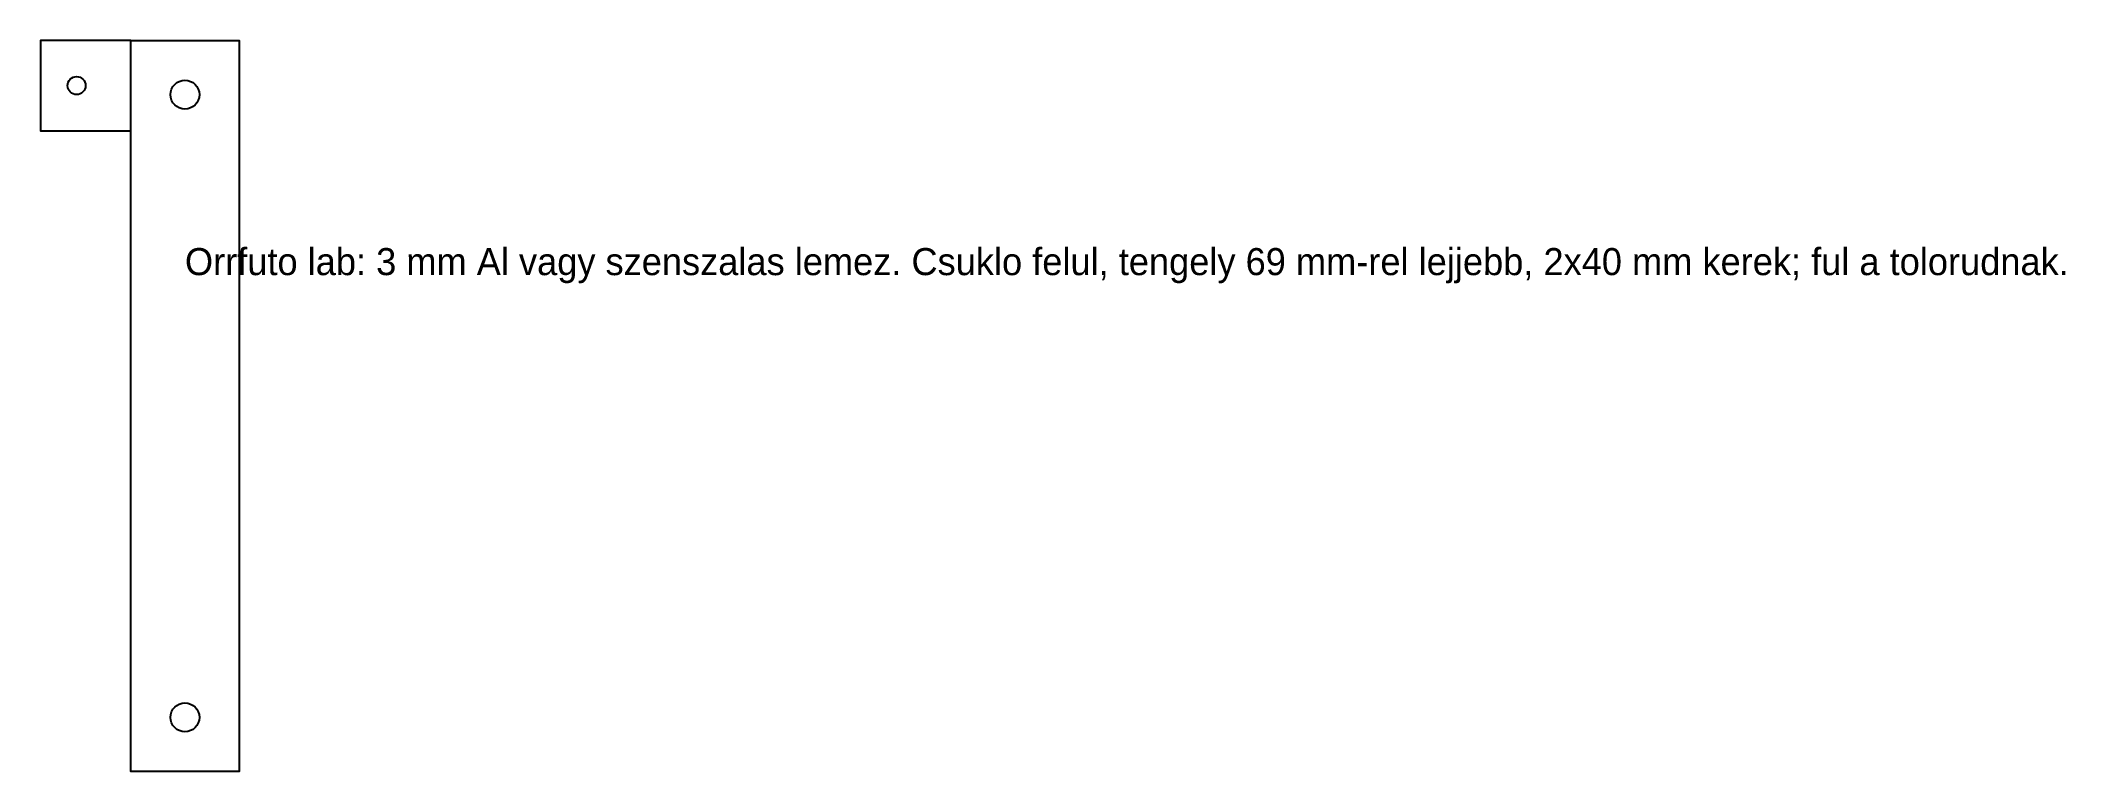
# Model space of a CAD drawing. Header units: millimetres. Extents: x -16 to 208, y -75 to 6.
import ezdxf

# ---------------------------------------------------------------- set-up
doc = ezdxf.new("R2010")
doc.units = ezdxf.units.MM
for name, color, linetype in [('FURAT', 1, 'Continuous'), ('KONTUR', 7, 'Continuous'), ('SZOVEG', 3, 'Continuous')]:
    doc.layers.add(name, color=color, linetype=linetype)

msp = doc.modelspace()

# ---------------------------------------------------------------- linework, layer by layer
at = {"layer": 'FURAT'}
for centre, radius in [((-12, 1), 1), ((0, 0), 1.6), ((0, -69), 1.6)]:
    msp.add_circle(centre, radius, dxfattribs=at)
at = {"layer": 'KONTUR'}
msp.add_lwpolyline([(-6, 6), (-16, 6), (-16, -4), (-6, -4)], dxfattribs=at)
msp.add_lwpolyline([(-6, 6), (6, 6), (6, -75), (-6, -75)], close=True, dxfattribs=at)

# ---------------------------------------------------------------- texts
at = {"layer": 'SZOVEG'}
msp.add_text('Orrfuto lab: 3 mm Al vagy szenszalas lemez. Csuklo felul, tengely 69 mm-rel lejjebb, 2x40 mm kerek; ful a tolorudnak.', height=3, dxfattribs=at).set_placement((0, -20))

doc.saveas('drawing.dxf')
